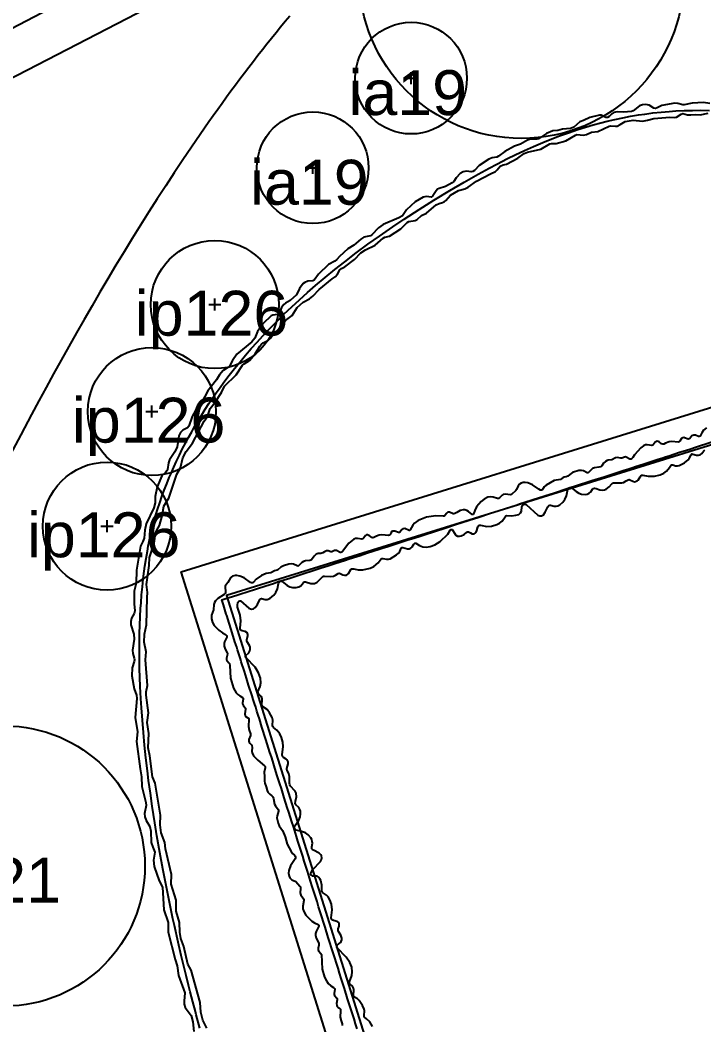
# Model space of a CAD drawing. Header units: millimetres. Extents: x 0 to 135, y -17 to 120.
# Drawn here: x 55.35 to 61.13, y 62.54 to 71.03 of the extents above; entities that cross this region are included whole.
import ezdxf

# ---------------------------------------------------------------- set-up
doc = ezdxf.new("R2010")
doc.units = ezdxf.units.MM
for name, color, linetype in [('Label', 7, 'Continuous'), ('Path', 7, 'Continuous'), ('Plan View', 7, 'Continuous'), ('Plant', 7, 'Continuous'), ('Pond', 7, 'Continuous'), ('Retaining Wall', 7, 'Continuous'), ('Sprinkler Line', 7, 'Continuous')]:
    doc.layers.add(name, color=color, linetype=linetype)
picture_1 = doc.add_image_def('image1.jpg', size_in_pixel=(8192, 8192))

# ---------------------------------------------------------------- blocks, each defined once
blk = doc.blocks.new('1')
at = {"flags": 1}
for tag in ['Export Name', 'Export Layer']:
    blk.add_attdef(tag, (0, 0), '', height=0.0254, dxfattribs=at)
at = {"layer": 'Plan View'}
image = blk.add_image(picture_1, insert=(0, 0), size_in_units=(120, 120), dxfattribs=dict(at, fade=50))
image.dxf.flags = 7
blk = doc.blocks.new('22')
at = {"layer": 'Retaining Wall'}
for points in [[(58.6922, 60.0678), (56.715, 66.3712), (62.0716, 68.0336), (64.0488, 61.7303)], [(58.8921, 60.449), (63.6664, 61.9308), (61.8717, 67.6524), (57.0973, 66.1707)]]:
    blk.add_lwpolyline(points, close=True, dxfattribs=at)
at = {"flags": 1}
for tag in ['Export Name', 'Export Layer']:
    blk.add_attdef(tag, (0, 0), '', height=0.0254, dxfattribs=at)
blk = doc.blocks.new('26')
at = {"layer": 'Path'}
blk.add_lwpolyline([(57.6336, 71.0682), (57.5948, 71.0215), (57.5561, 70.9745), (57.5174, 70.927), (57.4789, 70.8792), (57.4404, 70.831), (57.402, 70.7824), (57.3637, 70.7334), (57.3256, 70.6841), (57.2875, 70.6344), (57.2495, 70.5844), (57.2116, 70.534), (57.1738, 70.4833), (57.1362, 70.4323), (57.0986, 70.381), (57.0611, 70.3293), (57.0238, 70.2774), (56.9866, 70.2252), (56.9494, 70.1727), (56.8755, 70.0668), (56.8021, 69.96), (56.7291, 69.8521), (56.6566, 69.7434), (56.5847, 69.6338), (56.5132, 69.5234), (56.4423, 69.4122), (56.372, 69.3004), (56.3021, 69.188), (56.2329, 69.0751), (56.1642, 68.9617), (56.0962, 68.8479), (56.0287, 68.7337), (55.9619, 68.6192), (55.8956, 68.5045), (55.8301, 68.3896), (55.7651, 68.2747), (55.7009, 68.1596), (55.6373, 68.0446), (55.5744, 67.9297), (55.5123, 67.8149), (55.4508, 67.7004), (55.36, 67.5291), (55.2709, 67.3585)], dxfattribs=at)
at = {"flags": 1}
for tag in ['Export Name', 'Export Layer']:
    blk.add_attdef(tag, (0, 0), '', height=0.0254, dxfattribs=at)
blk = doc.blocks.new('29')
at = {"layer": 'Pond'}
for points in [[(61.1553, 67.5874), (61.1305, 67.5672), (61.1143, 67.5441), (61.1013, 67.5184), (61.0936, 67.5131), (61.0859, 67.5136), (61.0628, 67.5245), (61.0551, 67.5263), (61.0474, 67.5264), (61.0397, 67.524), (61.032, 67.5185), (61.0152, 67.4978), (61.0089, 67.4934), (61.0012, 67.4923), (60.9703, 67.5035), (60.9626, 67.5049), (60.9549, 67.5041), (60.9445, 67.4978), (60.9299, 67.4747), (60.9241, 67.4692), (60.9164, 67.4669), (60.8625, 67.4716), (60.8394, 67.4691), (60.8085, 67.457), (60.7931, 67.4492), (60.7854, 67.4481), (60.7759, 67.4516), (60.7546, 67.4679), (60.7469, 67.4718), (60.7392, 67.4737), (60.7315, 67.4728), (60.722, 67.467), (60.7045, 67.4439), (60.7007, 67.4406), (60.6929, 67.4379), (60.6544, 67.4436), (60.639, 67.4425), (60.6226, 67.4362), (60.6005, 67.4193), (60.5465, 67.358), (60.5311, 67.3355), (60.5234, 67.3273), (60.5157, 67.3234), (60.508, 67.3236), (60.4772, 67.3406), (60.4695, 67.3417), (60.4618, 67.3405), (60.4387, 67.3304), (60.431, 67.3301), (60.4001, 67.3377), (60.3847, 67.3352), (60.3539, 67.3179), (60.3231, 67.3146), (60.3154, 67.3125), (60.3, 67.3036), (60.2846, 67.2877), (60.2691, 67.2665), (60.259, 67.259), (60.246, 67.2554), (60.2075, 67.2507), (60.1907, 67.2435), (60.1734, 67.2281), (60.1607, 67.2127), (60.1536, 67.2077), (60.1459, 67.207), (60.115, 67.2236), (60.0996, 67.2278), (60.0765, 67.2265), (60.0226, 67.2099), (59.9995, 67.194), (59.984, 67.1795), (59.9686, 67.1727), (59.9532, 67.1702), (59.9441, 67.1665), (59.9203, 67.1511), (59.8685, 67.1417), (59.7991, 67.1029), (59.7837, 67.0877), (59.7681, 67.0663), (59.7606, 67.0613), (59.7529, 67.0609), (59.7375, 67.0684), (59.6835, 67.1064), (59.645, 67.1222), (59.6219, 67.1263), (59.6065, 67.1259), (59.5881, 67.1203), (59.5757, 67.1122), (59.5637, 67.0971), (59.5495, 67.0663), (59.5441, 67.0586), (59.5063, 67.0235), (59.4986, 67.021), (59.4524, 67.0266), (59.437, 67.0235), (59.4293, 67.0194), (59.4061, 66.995), (59.3984, 66.9899), (59.3893, 66.9893), (59.3522, 67.0028), (59.3281, 67.0047), (59.306, 67.0005), (59.2751, 66.9853), (59.2516, 66.9661), (59.2119, 66.9199), (59.1963, 66.8891), (59.1896, 66.866), (59.1827, 66.8544), (59.175, 66.8544), (59.1436, 66.8814), (59.1287, 66.8897), (59.1133, 66.8943), (59.0979, 66.8949), (59.0745, 66.8891), (59.044, 66.8723), (59.0286, 66.8621), (59.0209, 66.8601), (59.0132, 66.8609), (58.9823, 66.8752), (58.9746, 66.8754), (58.9669, 66.8725), (58.9592, 66.8658), (58.9438, 66.8464), (58.9361, 66.8422), (58.9284, 66.8409), (58.8668, 66.8425), (58.7897, 66.8312), (58.718, 66.8043), (58.6858, 66.7812), (58.6725, 66.7658), (58.651, 66.7252), (58.6433, 66.721), (58.6356, 66.7225), (58.6125, 66.7339), (58.6048, 66.7358), (58.5946, 66.735), (58.5894, 66.7331), (58.5815, 66.7273), (58.5662, 66.7079), (58.5585, 66.7024), (58.5508, 66.7017), (58.52, 66.7134), (58.5123, 66.7146), (58.5046, 66.7137), (58.4969, 66.7102), (58.4863, 66.6965), (58.4815, 66.6871), (58.4738, 66.679), (58.4661, 66.6767), (58.4121, 66.682), (58.389, 66.6794), (58.3659, 66.6711), (58.3428, 66.6598), (58.3351, 66.6586), (58.3274, 66.6607), (58.3043, 66.6777), (58.2966, 66.6816), (58.2889, 66.6833), (58.2811, 66.6824), (58.2734, 66.6778), (58.258, 66.6571), (58.2503, 66.6501), (58.2426, 66.6476), (58.2041, 66.653), (58.1887, 66.6519), (58.1733, 66.6464), (58.1326, 66.6117), (58.079, 66.5424), (58.0731, 66.5362), (58.0654, 66.5327), (58.0577, 66.533), (58.0269, 66.5504), (58.0192, 66.5516), (58.0106, 66.5501), (57.9883, 66.5402), (57.9806, 66.5403), (57.9575, 66.547), (57.9498, 66.5479), (57.9421, 66.5471), (57.9267, 66.54), (57.9113, 66.5302), (57.8959, 66.5262), (57.8728, 66.5248), (57.8573, 66.5186), (57.8404, 66.5038), (57.8162, 66.473), (57.8111, 66.4694), (57.8034, 66.4666), (57.7649, 66.4622), (57.7495, 66.4572), (57.7341, 66.4479), (57.7109, 66.4232), (57.7032, 66.4195), (57.6955, 66.4197), (57.6647, 66.4353), (57.6493, 66.4383), (57.6262, 66.4363), (57.58, 66.4223), (57.5568, 66.4089), (57.5329, 66.3882), (57.526, 66.3851), (57.5029, 66.3794), (57.4798, 66.365), (57.4721, 66.362), (57.4335, 66.3559), (57.395, 66.3391), (57.3488, 66.3084), (57.3257, 66.2832), (57.318, 66.2786), (57.3103, 66.2782), (57.3026, 66.281), (57.2475, 66.3189), (57.2101, 66.3349), (57.187, 66.3397), (57.1716, 66.3397), (57.1484, 66.3328), (57.1391, 66.3266), (57.1313, 66.3189), (57.1099, 66.2788), (57.0921, 66.2572), (57.0885, 66.2495), (57.0867, 66.2418), (57.0907, 66.2033), (57.0898, 66.1956), (57.0868, 66.1873), (57.0791, 66.1787), (57.0252, 66.1455), (57.0067, 66.1263), (56.9975, 66.1108), (56.9925, 66.0954), (56.9881, 66.0492), (56.9727, 66.003), (56.9716, 65.9722), (56.9806, 65.9413), (56.9943, 65.9181), (57.0329, 65.8778), (57.0637, 65.855), (57.0901, 65.8412), (57.0993, 65.8335), (57.1017, 65.8257), (57.1, 65.818), (57.0817, 65.7795), (57.0783, 65.7641), (57.0797, 65.741), (57.0875, 65.7179), (57.1035, 65.687), (57.1057, 65.6793), (57.1052, 65.6639), (57.099, 65.6408), (57.0984, 65.6331), (57.0995, 65.6254), (57.1029, 65.6177), (57.1178, 65.6023), (57.1232, 65.5946), (57.1273, 65.5792), (57.133, 65.4708), (57.1584, 65.3865), (57.181, 65.348), (57.1954, 65.3326), (57.2101, 65.3221), (57.2332, 65.3084), (57.2382, 65.3018), (57.2397, 65.2941), (57.2345, 65.2633), (57.2345, 65.2555), (57.2361, 65.2478), (57.2409, 65.2382), (57.2578, 65.217), (57.2599, 65.2093), (57.2544, 65.1708), (57.2567, 65.1554), (57.264, 65.1454), (57.2794, 65.1363), (57.2839, 65.1323), (57.2873, 65.1245), (57.2851, 65.0629), (57.2913, 65.0321), (57.3019, 65.0013), (57.3025, 64.9936), (57.3014, 64.9859), (57.2871, 64.9534), (57.2862, 64.9396), (57.2886, 64.9319), (57.2948, 64.9235), (57.3103, 64.9085), (57.3135, 64.9011), (57.3148, 64.8857), (57.3133, 64.8549), (57.3158, 64.8394), (57.3269, 64.8163), (57.3642, 64.7774), (57.4207, 64.7316), (57.4249, 64.7239), (57.4258, 64.7139), (57.4157, 64.6776), (57.4205, 64.6391), (57.4186, 64.6006), (57.4224, 64.5852), (57.4345, 64.5544), (57.4413, 64.5228), (57.449, 64.5067), (57.4644, 64.4903), (57.4823, 64.4773), (57.4892, 64.4696), (57.4956, 64.4542), (57.5043, 64.4079), (57.5114, 64.3925), (57.5361, 64.3617), (57.5383, 64.354), (57.538, 64.3463), (57.5258, 64.3078), (57.5246, 64.2924), (57.5343, 64.2461), (57.5437, 64.223), (57.5722, 64.1838), (57.5877, 64.1446), (57.5955, 64.1305), (57.6108, 64.0682), (57.6438, 64.0073), (57.657, 63.9906), (57.6726, 63.9764), (57.6801, 63.9668), (57.6821, 63.961), (57.6819, 63.9533), (57.6798, 63.9456), (57.6401, 63.884), (57.6258, 63.8454), (57.6234, 63.8223), (57.6268, 63.7992), (57.6339, 63.7836), (57.6416, 63.7743), (57.6493, 63.768), (57.6834, 63.753), (57.7188, 63.7145), (57.7225, 63.7067), (57.7242, 63.6913), (57.722, 63.6605), (57.7239, 63.6451), (57.7265, 63.6374), (57.7367, 63.622), (57.7495, 63.605), (57.7516, 63.5989), (57.7521, 63.5912), (57.7428, 63.5449), (57.744, 63.5218), (57.7507, 63.4987), (57.7687, 63.4679), (57.8188, 63.4188), (57.8419, 63.404), (57.8728, 63.3887), (57.878, 63.3831), (57.8788, 63.3754), (57.8553, 63.3292), (57.8519, 63.3138), (57.8519, 63.2984), (57.8574, 63.2752), (57.8766, 63.2367), (57.8789, 63.229), (57.8787, 63.2136), (57.8725, 63.1905), (57.8717, 63.1828), (57.8728, 63.1748), (57.8758, 63.1674), (57.897, 63.1443), (57.9, 63.1365), (57.9076, 63.0133), (57.9279, 62.9439), (57.9424, 62.9131), (57.9589, 62.89), (57.9806, 62.8706), (58.0037, 62.8576), (58.0115, 62.849), (58.0135, 62.8437), (58.0082, 62.8052), (58.009, 62.7975), (58.0116, 62.7898), (58.0296, 62.7667), (58.0332, 62.759), (58.0342, 62.7513), (58.0292, 62.7205), (58.0302, 62.705), (58.0346, 62.6954), (58.0423, 62.6883), (58.0541, 62.6819), (58.0605, 62.6742), (58.0627, 62.6588), (58.0602, 62.6049), (58.0671, 62.5741), (58.0753, 62.5509), (58.0764, 62.5355)], [(58.2024, 62.508), (58.1892, 62.5501), (58.1759, 62.5923), (58.1625, 62.6346), (58.1491, 62.6771), (58.1357, 62.7197), (58.1222, 62.7624), (58.0952, 62.8481), (58.0816, 62.891), (58.068, 62.9341), (58.0544, 62.9772), (58.0408, 63.0204), (58.0272, 63.0636), (58.0135, 63.1068), (57.9999, 63.1501), (57.9862, 63.1934), (57.9725, 63.2368), (57.9589, 63.2801), (57.9315, 63.3667), (57.9179, 63.41), (57.9042, 63.4533), (57.8906, 63.4965), (57.877, 63.5397), (57.8634, 63.5828), (57.8498, 63.6258), (57.8362, 63.6688), (57.8227, 63.7117), (57.8092, 63.7545), (57.7823, 63.8398), (57.7689, 63.8822), (57.7556, 63.9246), (57.7422, 63.9668), (57.729, 64.0089), (57.7157, 64.0508), (57.7026, 64.0925), (57.6895, 64.1341), (57.6634, 64.2167), (57.6505, 64.2577), (57.6248, 64.3391), (57.612, 64.3795), (57.5868, 64.4595), (57.5743, 64.4992), (57.5619, 64.5385), (57.5495, 64.5777), (57.5251, 64.6551), (57.501, 64.7313), (57.4892, 64.769), (57.4774, 64.8063), (57.4657, 64.8433), (57.4427, 64.9163), (57.4313, 64.9523), (57.4201, 64.9879), (57.409, 65.0231), (57.398, 65.058), (57.3764, 65.1265), (57.3657, 65.1602), (57.3553, 65.1934), (57.3449, 65.2262), (57.3347, 65.2586), (57.3246, 65.2906), (57.3147, 65.3221), (57.2857, 65.4137), (57.2672, 65.4725), (57.2493, 65.5292), (57.2237, 65.6103), (57.2155, 65.6362), (57.2075, 65.6616), (57.192, 65.7107), (57.1846, 65.7344), (57.1702, 65.78), (57.1376, 65.8831), (57.1206, 65.9373), (57.1008, 65.9999), (57.0964, 66.0138), (57.0723, 66.0904), (57.0611, 66.1256), (57.059, 66.1325), (57.0763, 66.1381), (57.1945, 66.1762), (57.2998, 66.2102), (57.317, 66.2157), (57.3347, 66.2215), (57.353, 66.2274), (57.431, 66.2525), (57.4945, 66.273), (57.5166, 66.2802), (57.5392, 66.2874), (57.6337, 66.3179), (57.6584, 66.3259), (57.7612, 66.359), (57.8148, 66.3763), (57.898, 66.4032), (57.9264, 66.4123), (57.9551, 66.4216), (58.0136, 66.4405), (58.1036, 66.4695), (58.1342, 66.4794), (58.2276, 66.5095), (58.2592, 66.5197), (58.2911, 66.53), (58.3883, 66.5613), (58.4212, 66.5719), (58.4542, 66.5826), (58.5885, 66.6259), (58.6225, 66.6369), (58.6911, 66.659), (58.7256, 66.6702), (58.7603, 66.6813), (58.8652, 66.7152), (58.9357, 66.7379), (59.0422, 66.7723), (59.0779, 66.7838), (59.1495, 66.8069), (59.2214, 66.8301), (59.3295, 66.865), (59.3656, 66.8766), (59.4018, 66.8883), (59.5102, 66.9232), (59.5463, 66.9349), (59.5824, 66.9465), (59.6185, 66.9582), (59.6905, 66.9814), (59.834, 67.0277), (59.8697, 67.0392), (59.9762, 67.0736), (60.0116, 67.085), (60.0468, 67.0963), (60.0818, 67.1076), (60.1516, 67.1301), (60.1863, 67.1413), (60.2894, 67.1746), (60.3234, 67.1856), (60.3573, 67.1965), (60.4577, 67.2289), (60.4907, 67.2395), (60.5236, 67.2501), (60.5562, 67.2607), (60.6208, 67.2815), (60.6527, 67.2918), (60.7469, 67.3222), (60.7778, 67.3321), (60.8083, 67.342), (60.8386, 67.3518), (60.9277, 67.3805), (60.9568, 67.3899), (60.9855, 67.3992), (61.014, 67.4083), (61.0698, 67.4263), (61.0971, 67.4351), (61.2284, 67.4775)], [(58.3328, 62.5278), (58.3088, 62.5663), (58.2811, 62.5929), (58.2657, 62.6065), (58.2624, 62.6126), (58.2609, 62.6203), (58.264, 62.6588), (58.2617, 62.6742), (58.2486, 62.705), (58.2195, 62.7476), (58.2041, 62.7608), (58.1808, 62.7744), (58.1731, 62.7821), (58.1703, 62.7898), (58.1745, 62.836), (58.1721, 62.8514), (58.1638, 62.8669), (58.1424, 62.8855), (58.1391, 62.89), (58.1372, 62.8977), (58.1383, 62.9054), (58.1589, 62.9593), (58.1616, 62.9901), (58.1564, 63.0287), (58.142, 63.0672), (58.1108, 63.1134), (58.0346, 63.1914), (58.0301, 63.1982), (58.0298, 63.2059), (58.0346, 63.2142), (58.061, 63.2367), (58.0667, 63.2444), (58.0718, 63.2598), (58.0717, 63.2752), (58.0647, 63.2984), (58.046, 63.3292), (58.0428, 63.3369), (58.0426, 63.3523), (58.0503, 63.3754), (58.0513, 63.3908), (58.0492, 63.3985), (58.0423, 63.4084), (58.0337, 63.4139), (58.0037, 63.422), (57.996, 63.4254), (57.9883, 63.4321), (57.9857, 63.4371), (57.9839, 63.4448), (57.9917, 63.5141), (57.9854, 63.5603), (57.9713, 63.5989), (57.9574, 63.622), (57.9421, 63.6383), (57.9097, 63.6605), (57.9051, 63.6682), (57.9029, 63.6836), (57.903, 63.7222), (57.8951, 63.7607), (57.8881, 63.7761), (57.8805, 63.7864), (57.8728, 63.7929), (57.8651, 63.7968), (57.8496, 63.7989), (57.8342, 63.7979), (57.8249, 63.7992), (57.8188, 63.8025), (57.8151, 63.8069), (57.812, 63.8146), (57.8117, 63.8223), (57.8136, 63.83), (57.8287, 63.8532), (57.8925, 63.9225), (57.901, 63.9379), (57.904, 63.9533), (57.901, 63.9687), (57.8959, 63.9781), (57.8805, 63.9927), (57.8342, 64.017), (57.826, 64.0227), (57.8204, 64.0304), (57.8189, 64.0458), (57.8241, 64.0766), (57.8234, 64.092), (57.8188, 64.1076), (57.8103, 64.1228), (57.788, 64.1474), (57.7649, 64.1636), (57.7336, 64.1768), (57.6878, 64.1865), (57.6779, 64.1922), (57.6731, 64.1999), (57.6724, 64.2108), (57.6766, 64.223), (57.7109, 64.2716), (57.7216, 64.3001), (57.7248, 64.3232), (57.7232, 64.3463), (57.7186, 64.3617), (57.7092, 64.3771), (57.6844, 64.4002), (57.6801, 64.4099), (57.6809, 64.4311), (57.6892, 64.4696), (57.687, 64.5004), (57.6801, 64.5167), (57.6374, 64.5621), (57.6334, 64.5698), (57.6307, 64.5852), (57.6304, 64.6391), (57.6255, 64.6622), (57.6108, 64.6942), (57.609, 64.7008), (57.6086, 64.7085), (57.6191, 64.747), (57.6185, 64.7634), (57.6108, 64.7799), (57.6031, 64.7874), (57.5787, 64.8009), (57.5722, 64.8097), (57.5698, 64.824), (57.5774, 64.8934), (57.5743, 64.9319), (57.5636, 64.9704), (57.5484, 65.0013), (57.5245, 65.0321), (57.4952, 65.0557), (57.4896, 65.0629), (57.4869, 65.0706), (57.4887, 65.1168), (57.4833, 65.14), (57.463, 65.1785), (57.4413, 65.206), (57.4022, 65.2324), (57.3972, 65.2401), (57.3958, 65.2478), (57.4001, 65.2864), (57.3987, 65.3018), (57.3921, 65.3172), (57.3684, 65.3403), (57.3646, 65.348), (57.3643, 65.3557), (57.3827, 65.4019), (57.3882, 65.4328), (57.3852, 65.4713), (57.3694, 65.5175), (57.3393, 65.5638), (57.264, 65.6431), (57.2603, 65.6485), (57.2589, 65.6562), (57.2616, 65.6639), (57.2873, 65.687), (57.2966, 65.7025), (57.2991, 65.7179), (57.2973, 65.7333), (57.2919, 65.7487), (57.2738, 65.7795), (57.271, 65.7872), (57.2699, 65.7949), (57.2782, 65.8335), (57.2777, 65.8412), (57.2754, 65.8489), (57.2703, 65.8566), (57.2563, 65.8656), (57.2316, 65.872), (57.2255, 65.8746), (57.2178, 65.8812), (57.2144, 65.8874), (57.2126, 65.8951), (57.2199, 65.9567), (57.2143, 66.003), (57.1917, 66.0723), (57.1906, 66.0877), (57.1953, 66.1108), (57.2024, 66.1217), (57.2101, 66.1255), (57.2178, 66.1243), (57.2871, 66.0645), (57.3026, 66.0568), (57.3103, 66.0553), (57.3257, 66.0577), (57.3411, 66.0689), (57.3596, 66.0954), (57.3796, 66.1361), (57.3873, 66.1426), (57.395, 66.1439), (57.4258, 66.1359), (57.4413, 66.1359), (57.4644, 66.1442), (57.4981, 66.1725), (57.5148, 66.1956), (57.528, 66.2264), (57.5384, 66.2727), (57.5414, 66.281), (57.5491, 66.2906), (57.5568, 66.2928), (57.5645, 66.2912), (57.5801, 66.2804), (57.6108, 66.2557), (57.6339, 66.2438), (57.657, 66.2378), (57.6878, 66.2369), (57.7109, 66.2429), (57.7264, 66.2533), (57.7495, 66.2814), (57.7572, 66.2854), (57.7649, 66.2858), (57.8111, 66.2726), (57.8265, 66.2708), (57.8431, 66.2727), (57.8651, 66.2832), (57.8882, 66.3048), (57.9074, 66.3266), (57.9113, 66.3296), (57.919, 66.3327), (57.9267, 66.3337), (57.9806, 66.3312), (58.0037, 66.3349), (58.0194, 66.342), (58.0423, 66.3576), (58.05, 66.3593), (58.059, 66.3574), (58.0808, 66.3459), (58.0962, 66.3417), (58.1116, 66.3435), (58.1224, 66.3497), (58.13, 66.3574), (58.1502, 66.3912), (58.1579, 66.3956), (58.1733, 66.3956), (58.2118, 66.387), (58.2503, 66.3864), (58.312, 66.4001), (58.3428, 66.4147), (58.3813, 66.4457), (58.4044, 66.4795), (58.4121, 66.484), (58.4198, 66.4843), (58.4507, 66.476), (58.4661, 66.4764), (58.4815, 66.4808), (58.5354, 66.5127), (58.5512, 66.5269), (58.5619, 66.5424), (58.574, 66.569), (58.5817, 66.5763), (58.5894, 66.5763), (58.6279, 66.5658), (58.6433, 66.566), (58.651, 66.5679), (58.6602, 66.5732), (58.6679, 66.5809), (58.6818, 66.6054), (58.6895, 66.6119), (58.6975, 66.6117), (58.7281, 66.5927), (58.7589, 66.5821), (58.7897, 66.5792), (58.8205, 66.5841), (58.8591, 66.5978), (58.9053, 66.6278), (58.9687, 66.6888), (58.99, 66.7211), (58.9978, 66.7289), (59.006, 66.7273), (59.0297, 66.6888), (59.0363, 66.6809), (59.0517, 66.6716), (59.0671, 66.6704), (59.0828, 66.6733), (59.1056, 66.6848), (59.1304, 66.7042), (59.1365, 66.7074), (59.1442, 66.7084), (59.1596, 66.7011), (59.175, 66.6921), (59.1827, 66.6907), (59.1904, 66.6912), (59.2007, 66.6965), (59.2074, 66.7042), (59.2141, 66.7196), (59.2225, 66.7504), (59.2289, 66.7601), (59.2366, 66.7641), (59.2443, 66.7645), (59.2983, 66.7538), (59.3368, 66.7558), (59.383, 66.7691), (59.4067, 66.7812), (59.4293, 66.7998), (59.4524, 66.8361), (59.4601, 66.8439), (59.4678, 66.8465), (59.5063, 66.843), (59.5448, 66.848), (59.568, 66.8561), (59.5834, 66.8687), (59.5911, 66.8838), (59.5952, 66.9199), (59.5988, 66.9304), (59.6065, 66.9396), (59.6142, 66.9429), (59.6219, 66.9427), (59.6296, 66.9396), (59.7298, 66.8483), (59.7452, 66.8425), (59.7606, 66.8434), (59.776, 66.8528), (59.7927, 66.8737), (59.8145, 66.9201), (59.8222, 66.9311), (59.8299, 66.9349), (59.8376, 66.9344), (59.8685, 66.9244), (59.8839, 66.9242), (59.8993, 66.9284), (59.9147, 66.9369), (59.9395, 66.9584), (59.957, 66.9816), (59.9707, 67.0124), (59.984, 67.0697), (59.9918, 67.0807), (59.9995, 67.0841), (60.0072, 67.0834), (60.0149, 67.0798), (60.0534, 67.048), (60.0765, 67.0349), (60.0996, 67.0275), (60.1305, 67.0253), (60.1459, 67.0279), (60.164, 67.0355), (60.1767, 67.0463), (60.1921, 67.0678), (60.1998, 67.0744), (60.2075, 67.0766), (60.2229, 67.0734), (60.2537, 67.064), (60.2769, 67.0617), (60.2923, 67.0631), (60.3077, 67.0688), (60.3329, 67.0894), (60.3539, 67.1146), (60.3616, 67.1204), (60.3693, 67.1232), (60.4387, 67.1224), (60.4541, 67.1254), (60.4772, 67.1384), (60.4926, 67.1484), (60.5003, 67.1499), (60.508, 67.1482), (60.5322, 67.1357), (60.5465, 67.1324), (60.5543, 67.1327), (60.5697, 67.1385), (60.5774, 67.145), (60.5866, 67.1588), (60.5944, 67.1742), (60.6005, 67.1821), (60.6082, 67.1861), (60.6159, 67.1869), (60.6621, 67.1784), (60.7161, 67.1788), (60.7623, 67.1904), (60.7931, 67.2056), (60.8162, 67.2221), (60.8419, 67.2513), (60.8548, 67.2697), (60.8625, 67.2737), (60.8702, 67.2737), (60.8941, 67.2667), (60.9087, 67.2657), (60.9241, 67.2686), (60.9703, 67.2925), (61.0012, 67.317), (61.0096, 67.3283), (61.0243, 67.3594), (61.032, 67.3663), (61.0397, 67.3661), (61.0705, 67.3573), (61.0859, 67.3562), (61.1021, 67.3591), (61.1167, 67.3698), (61.1322, 67.3944), (61.1399, 67.4006)]]:
    blk.add_lwpolyline(points, dxfattribs=at)
at = {"flags": 1}
for tag in ['Export Name', 'Export Layer']:
    blk.add_attdef(tag, (0, 0), '', height=0.0254, dxfattribs=at)
blk = doc.blocks.new('30')
at = {"layer": 'Pond'}
for points in [[(61.1838, 70.3288), (61.1296, 70.3366), (61.0349, 70.3324), (60.9672, 70.3175), (60.9537, 70.317), (60.9131, 70.3294), (60.886, 70.3314), (60.7777, 70.3128), (60.7371, 70.2925), (60.7236, 70.2878), (60.7101, 70.2892), (60.6694, 70.3138), (60.6424, 70.3207), (60.6153, 70.3183), (60.5882, 70.3087), (60.5341, 70.268), (60.5206, 70.2625), (60.4529, 70.2554), (60.3987, 70.2594), (60.3717, 70.2524), (60.3539, 70.2412), (60.3311, 70.2194), (60.3175, 70.2106), (60.304, 70.2103), (60.2634, 70.2292), (60.2499, 70.2305), (60.1686, 70.2118), (60.1145, 70.1856), (60.0849, 70.1736), (60.0333, 70.1285), (60.0062, 70.1187), (59.9386, 70.1111), (59.8979, 70.1014), (59.8573, 70.0979), (59.8032, 70.0758), (59.7355, 70.0314), (59.722, 70.0276), (59.6679, 70.0277), (59.6408, 70.0195), (59.5838, 69.9841), (59.5325, 69.9672), (59.4513, 69.9238), (59.3972, 69.8828), (59.3826, 69.8758), (59.343, 69.869), (59.3159, 69.8578), (59.2347, 69.805), (59.1941, 69.7617), (59.1806, 69.7531), (59.1671, 69.7513), (59.1264, 69.7573), (59.0994, 69.7518), (59.0723, 69.7366), (59.0399, 69.6998), (59.0182, 69.6697), (59.0046, 69.6579), (58.9505, 69.6287), (58.8964, 69.6115), (58.8828, 69.6034), (58.8693, 69.5907), (58.8422, 69.5482), (58.8287, 69.5371), (58.7881, 69.5414), (58.7745, 69.541), (58.761, 69.5367), (58.6933, 69.4965), (58.6198, 69.4291), (58.585, 69.3806), (58.5554, 69.3615), (58.4226, 69.3071), (58.382, 69.2775), (58.3279, 69.2196), (58.3143, 69.2104), (58.2602, 69.198), (58.2331, 69.1834), (58.1752, 69.1314), (58.1249, 69.1007), (58.0538, 69.0366), (58.0301, 69.0093), (58.0153, 68.996), (57.959, 68.9689), (57.8753, 68.8877), (57.8406, 68.8364), (57.8271, 68.8293), (57.7865, 68.8262), (57.7594, 68.816), (57.7456, 68.8065), (57.7155, 68.7659), (57.6892, 68.7118), (57.6376, 68.6649), (57.597, 68.6413), (57.5832, 68.6306), (57.5639, 68.6035), (57.5428, 68.5557), (57.5293, 68.5457), (57.4887, 68.54), (57.4752, 68.5332), (57.4073, 68.4681), (57.3605, 68.4005), (57.3372, 68.3463), (57.3128, 68.3138), (57.186, 68.211), (57.1501, 68.1568), (57.1233, 68.1083), (57.1097, 68.0967), (57.0691, 68.0712), (57.0392, 68.035), (57.0143, 67.9944), (56.9415, 67.8997), (56.8906, 67.8049), (56.8519, 67.7643), (56.8072, 67.6831), (56.7803, 67.6019), (56.7694, 67.5884), (56.7307, 67.5674), (56.7102, 67.5478), (56.6958, 67.5207), (56.6802, 67.4259), (56.6625, 67.3853), (56.6173, 67.3177), (56.6075, 67.2906), (56.6, 67.2365), (56.5945, 67.2229), (56.5815, 67.2094), (56.5517, 67.1823), (56.5117, 67.0876), (56.4964, 67.0064), (56.4955, 66.9522), (56.4847, 66.9116), (56.4183, 66.7763), (56.4073, 66.7221), (56.402, 66.6544), (56.3918, 66.6274), (56.3707, 66.5868), (56.3378, 66.3837), (56.3343, 66.2755), (56.3192, 66.2078), (56.3191, 66.0995), (56.3247, 66.0413), (56.3186, 66.0183), (56.2968, 65.9777), (56.2903, 65.9506), (56.2906, 65.9236), (56.3159, 65.8423), (56.3186, 65.8017), (56.3053, 65.707), (56.3079, 65.6799), (56.3191, 65.6393), (56.3207, 65.6258), (56.3192, 65.6122), (56.302, 65.5581), (56.2989, 65.4904), (56.3186, 65.3821), (56.3382, 65.3272), (56.3417, 65.3009), (56.3266, 65.1385), (56.347, 65.0167), (56.3375, 64.9355), (56.3676, 64.7054), (56.3809, 64.6377), (56.3831, 64.5565), (56.4178, 64.4212), (56.4189, 64.3941), (56.4055, 64.3264), (56.4079, 64.2993), (56.4194, 64.2686), (56.4493, 64.2181), (56.4593, 64.1775), (56.4617, 64.0828), (56.475, 64.0422), (56.4878, 64.0151), (56.4914, 64.0016), (56.4828, 63.9339), (56.4873, 63.8798), (56.5294, 63.7579), (56.5575, 63.7038), (56.5691, 63.5143), (56.6044, 63.406), (56.6045, 63.3248), (56.6639, 63.0947), (56.6809, 63.0406), (56.6925, 62.9594), (56.746, 62.8105), (56.7393, 62.7428), (56.7414, 62.7157), (56.7504, 62.6887), (56.7984, 62.619), (56.8128, 62.5669), (56.8225, 62.4856)], [(56.873, 62.5143), (56.8431, 62.625), (56.8357, 62.6528), (56.8138, 62.7362), (56.7922, 62.8199), (56.778, 62.8757), (56.757, 62.9597), (56.7162, 63.1281), (56.69, 63.2406), (56.6582, 63.3813), (56.6459, 63.4376), (56.6277, 63.5221), (56.6101, 63.6066), (56.6043, 63.6347), (56.5817, 63.7472), (56.5601, 63.8594), (56.5344, 63.9994), (56.5102, 64.1389), (56.492, 64.2501), (56.4707, 64.3883), (56.455, 64.4983), (56.4403, 64.6077), (56.4301, 64.6893), (56.4175, 64.7974), (56.4061, 64.9047), (56.396, 65.0112), (56.3871, 65.1168), (56.3796, 65.2214), (56.3748, 65.2991), (56.3697, 65.4018), (56.3667, 65.478), (56.3645, 65.5536), (56.3632, 65.6285), (56.3627, 65.7026), (56.363, 65.776), (56.3642, 65.8485), (56.3662, 65.9203), (56.3691, 65.9912), (56.373, 66.0612), (56.376, 66.1074), (56.3814, 66.1759), (56.3876, 66.2434), (56.3949, 66.31), (56.403, 66.3756), (56.409, 66.4188), (56.4188, 66.4826), (56.4296, 66.5454), (56.4374, 66.5866), (56.4456, 66.6274), (56.4543, 66.6676), (56.4634, 66.7073), (56.473, 66.7465), (56.4831, 66.7852), (56.4936, 66.8234), (56.5046, 66.8609), (56.5161, 66.898), (56.5341, 66.9529), (56.553, 67.0072), (56.5728, 67.061), (56.5933, 67.1143), (56.6147, 67.1671), (56.6294, 67.202), (56.6521, 67.2539), (56.6756, 67.3054), (56.6999, 67.3563), (56.7249, 67.4067), (56.7506, 67.4566), (56.7771, 67.506), (56.8042, 67.5548), (56.832, 67.6032), (56.8605, 67.6511), (56.8896, 67.6985), (56.9194, 67.7455), (56.9498, 67.7919), (56.9808, 67.8378), (57.0124, 67.8833), (57.0445, 67.9283), (57.0772, 67.9728), (57.1216, 68.0314), (57.167, 68.0891), (57.2132, 68.146), (57.2603, 68.2021), (57.3081, 68.2574), (57.3568, 68.3119), (57.4061, 68.3655), (57.4562, 68.4184), (57.5197, 68.4833), (57.5841, 68.547), (57.6494, 68.6094), (57.7156, 68.6707), (57.7824, 68.7307), (57.8499, 68.7896), (57.9317, 68.8586), (58.0142, 68.926), (58.0972, 68.9917), (58.1947, 69.0663), (58.2926, 69.1386), (58.3907, 69.2088), (58.5028, 69.2865), (58.6007, 69.3521), (58.7259, 69.4334), (58.8501, 69.5114), (58.9861, 69.5941), (59.1068, 69.665), (59.226, 69.7323), (59.318, 69.7823), (59.3833, 69.8166), (59.4743, 69.8628), (59.539, 69.8944), (59.6165, 69.9308), (59.6938, 69.9655), (59.771, 69.9984), (59.8482, 70.0296), (59.9126, 70.0543), (59.9899, 70.0822), (60.0674, 70.1083), (60.1322, 70.1287), (60.1971, 70.1477), (60.2623, 70.1655), (60.3147, 70.1787), (60.3805, 70.1941), (60.4466, 70.2081), (60.5132, 70.2207), (60.5801, 70.232), (60.6341, 70.24), (60.702, 70.2487), (60.7704, 70.2561), (60.8394, 70.262), (60.8951, 70.2657), (60.9654, 70.269), (61.0363, 70.2708), (61.108, 70.2712), (61.1804, 70.2701)], [(56.9332, 62.5127), (56.8981, 62.5804), (56.8813, 62.6481), (56.8748, 62.7293), (56.7984, 63.0039), (56.7704, 63.0541), (56.7375, 63.203), (56.7113, 63.2707), (56.7044, 63.3248), (56.7003, 63.406), (56.6743, 63.5008), (56.6719, 63.5955), (56.6313, 63.7309), (56.6327, 63.8121), (56.5819, 64.0303), (56.5776, 64.0828), (56.5474, 64.164), (56.5381, 64.2317), (56.5394, 64.3129), (56.495, 64.5836), (56.473, 64.6377), (56.4513, 64.8137), (56.4356, 64.8814), (56.442, 65.0032), (56.4288, 65.0979), (56.4393, 65.1791), (56.4182, 65.328), (56.4196, 65.3551), (56.43, 65.4092), (56.4139, 65.6258), (56.419, 65.6935), (56.4038, 65.7747), (56.4064, 65.8423), (56.4213, 65.9236), (56.4283, 66.1536), (56.4315, 66.1943), (56.4233, 66.2619), (56.4443, 66.4243), (56.4473, 66.492), (56.4879, 66.6138), (56.4978, 66.6951), (56.5086, 66.7221), (56.5325, 66.7627), (56.5552, 66.8439), (56.5696, 66.9251), (56.5851, 66.9522), (56.6122, 66.9928), (56.68, 67.1958), (56.7103, 67.25), (56.7307, 67.3325), (56.7578, 67.3863), (56.812, 67.4567), (56.9104, 67.6425), (56.9377, 67.6831), (56.9608, 67.7511), (57.0014, 67.8053), (57.0556, 67.8865), (57.0827, 67.9406), (57.1791, 68.035), (57.2329, 68.1162), (57.2487, 68.1298), (57.2914, 68.1568), (57.3398, 68.2125), (57.3804, 68.279), (57.394, 68.2957), (57.408, 68.3057), (57.4481, 68.3244), (57.4697, 68.3463), (57.4887, 68.3737), (57.5354, 68.414), (57.5848, 68.4817), (57.597, 68.4955), (57.6532, 68.5358), (57.697, 68.6035), (57.7459, 68.6485), (57.8, 68.6775), (57.8271, 68.6999), (57.8812, 68.7559), (57.9919, 68.8471), (58.0166, 68.8639), (58.0355, 68.8877), (58.0572, 68.9231), (58.0707, 68.9336), (58.0978, 68.9471), (58.179, 69.0098), (58.2331, 69.0671), (58.2737, 69.0918), (58.356, 69.1314), (58.4226, 69.191), (58.4362, 69.1998), (58.4768, 69.2081), (58.5715, 69.2706), (58.6257, 69.3238), (58.6392, 69.3304), (58.6933, 69.3399), (58.7084, 69.3479), (58.7475, 69.3823), (58.7891, 69.4021), (58.8693, 69.472), (58.8964, 69.4844), (58.9234, 69.4911), (58.937, 69.4975), (58.9521, 69.5103), (58.9911, 69.5549), (59.0588, 69.5945), (59.1129, 69.6085), (59.14, 69.6214), (59.211, 69.6728), (59.3295, 69.7356), (59.3716, 69.754), (59.3862, 69.7675), (59.4107, 69.7978), (59.4378, 69.8101), (59.4648, 69.8172), (59.5596, 69.8661), (59.6137, 69.9061), (59.6408, 69.9175), (59.7541, 69.9435), (59.8303, 69.9872), (59.8438, 69.9915), (59.8844, 69.9894), (59.9656, 70.0146), (60.0468, 70.0619), (60.0604, 70.0671), (60.1145, 70.0615), (60.1416, 70.0659), (60.1822, 70.0868), (60.2363, 70.0934), (60.3311, 70.1374), (60.3446, 70.1402), (60.3852, 70.1369), (60.3987, 70.1381), (60.4258, 70.1508), (60.4664, 70.1758), (60.5341, 70.1889), (60.6153, 70.1807), (60.6559, 70.1881), (60.7101, 70.2025), (60.8454, 70.214), (60.886, 70.2112), (60.9, 70.2142), (60.9401, 70.2385), (60.9537, 70.2432), (60.9943, 70.2338), (61.0214, 70.2334), (61.062, 70.2365), (61.1026, 70.233), (61.1702, 70.2473)]]:
    blk.add_lwpolyline(points, dxfattribs=at)
at = {"flags": 1}
for tag in ['Export Name', 'Export Layer']:
    blk.add_attdef(tag, (0, 0), '', height=0.0254, dxfattribs=at)
blk = doc.blocks.new('101')
at = {"layer": 'Plant'}
for points in [[(56.0377, 66.7564), (56.1393, 66.7564)], [(56.0885, 66.7056), (56.0885, 66.8072)]]:
    blk.add_lwpolyline(points, dxfattribs=at)
blk.add_circle((56.0885, 66.7564), 0.5413, dxfattribs=at)
at = {"flags": 1}
for tag in ['Export Name', 'Export Layer']:
    blk.add_attdef(tag, (0, 0), '', height=0.0254, dxfattribs=at)
blk = doc.blocks.new('102')
at = {"layer": 'Plant'}
for points in [[(56.9488, 68.6291), (57.0504, 68.6291)], [(56.9996, 68.5783), (56.9996, 68.6799)]]:
    blk.add_lwpolyline(points, dxfattribs=at)
blk.add_circle((56.9996, 68.6291), 0.5413, dxfattribs=at)
at = {"flags": 1}
for tag in ['Export Name', 'Export Layer']:
    blk.add_attdef(tag, (0, 0), '', height=0.0254, dxfattribs=at)
blk = doc.blocks.new('193')
at = {"layer": 'Plant'}
for points in [[(55.1741, 63.8837), (55.2757, 63.8837)], [(55.2249, 63.8329), (55.2249, 63.9345)]]:
    blk.add_lwpolyline(points, dxfattribs=at)
blk.add_circle((55.2249, 63.8837), 1.1841, dxfattribs=at)
at = {"flags": 1}
for tag in ['Export Name', 'Export Layer']:
    blk.add_attdef(tag, (0, 0), '', height=0.0254, dxfattribs=at)
blk = doc.blocks.new('274')
at = {"layer": 'Plant'}
for points in [[(56.4683, 67.6745), (56.4683, 67.7761)], [(56.4175, 67.7253), (56.5191, 67.7253)]]:
    blk.add_lwpolyline(points, dxfattribs=at)
blk.add_circle((56.4683, 67.7253), 0.5413, dxfattribs=at)
at = {"flags": 1}
for tag in ['Export Name', 'Export Layer']:
    blk.add_attdef(tag, (0, 0), '', height=0.0254, dxfattribs=at)
blk = doc.blocks.new('275')
at = {"layer": 'Plant'}
for points in [[(59.5913, 71.355), (59.5913, 71.4566)], [(59.5405, 71.4058), (59.6421, 71.4058)]]:
    blk.add_lwpolyline(points, dxfattribs=at)
blk.add_circle((59.5913, 71.4058), 1.3727, dxfattribs=at)
at = {"flags": 1}
for tag in ['Export Name', 'Export Layer']:
    blk.add_attdef(tag, (0, 0), '', height=0.0254, dxfattribs=at)
blk = doc.blocks.new('281')
at = {"layer": 'Plant'}
for points in [[(57.8273, 69.7349), (57.8273, 69.8365)], [(57.7765, 69.7857), (57.8781, 69.7857)]]:
    blk.add_lwpolyline(points, dxfattribs=at)
blk.add_circle((57.8273, 69.7857), 0.4719, dxfattribs=at)
at = {"flags": 1}
for tag in ['Export Name', 'Export Layer']:
    blk.add_attdef(tag, (0, 0), '', height=0.0254, dxfattribs=at)
blk = doc.blocks.new('282')
at = {"layer": 'Plant'}
for points in [[(58.6585, 70.4924), (58.6585, 70.594)], [(58.6077, 70.5432), (58.7093, 70.5432)]]:
    blk.add_lwpolyline(points, dxfattribs=at)
blk.add_circle((58.6585, 70.5432), 0.4719, dxfattribs=at)
at = {"flags": 1}
for tag in ['Export Name', 'Export Layer']:
    blk.add_attdef(tag, (0, 0), '', height=0.0254, dxfattribs=at)
blk = doc.blocks.new('321')
at = {"layer": 'Sprinkler Line'}
blk.add_lwpolyline([(83.1059, 85.4781), (40.74, 63.3767)], dxfattribs=at)
at = {"flags": 1}
for tag in ['Export Name', 'Export Layer']:
    blk.add_attdef(tag, (0, 0), '', height=0.0254, dxfattribs=at)
blk = doc.blocks.new('412')
at = {"layer": 'Sprinkler Line'}
blk.add_lwpolyline([(83.4065, 85.0774), (52.7977, 69.2596)], dxfattribs=at)
at = {"flags": 1}
for tag in ['Export Name', 'Export Layer']:
    blk.add_attdef(tag, (0, 0), '', height=0.0254, dxfattribs=at)
blk = doc.blocks.new('578')
at = {"flags": 1}
for tag in ['Export Name', 'Export Layer']:
    blk.add_attdef(tag, (0, 0), '', height=0.0254, dxfattribs=at)
at = {"layer": 'Label', "insert": (58.1291, 70.6105), "char_height": 0.379479, "attachment_point": 1}
blk.add_mtext('\\fArial|b0|i0;ia19', dxfattribs=at)
blk = doc.blocks.new('581')
at = {"flags": 1}
for tag in ['Export Name', 'Export Layer']:
    blk.add_attdef(tag, (0, 0), '', height=0.0254, dxfattribs=at)
at = {"layer": 'Label', "insert": (57.2979, 69.853), "char_height": 0.379479, "attachment_point": 1}
blk.add_mtext('\\fArial|b0|i0;ia19', dxfattribs=at)
blk = doc.blocks.new('583')
at = {"flags": 1}
for tag in ['Export Name', 'Export Layer']:
    blk.add_attdef(tag, (0, 0), '', height=0.0254, dxfattribs=at)
at = {"layer": 'Label', "insert": (56.3233, 68.7458), "char_height": 0.379479, "attachment_point": 1}
blk.add_mtext('\\fArial|b0|i0;ip126', dxfattribs=at)
blk = doc.blocks.new('588')
at = {"flags": 1}
for tag in ['Export Name', 'Export Layer']:
    blk.add_attdef(tag, (0, 0), '', height=0.0254, dxfattribs=at)
at = {"layer": 'Label', "insert": (55.7921, 67.842), "char_height": 0.379479, "attachment_point": 1}
blk.add_mtext('\\fArial|b0|i0;ip126', dxfattribs=at)
blk = doc.blocks.new('590')
at = {"flags": 1}
for tag in ['Export Name', 'Export Layer']:
    blk.add_attdef(tag, (0, 0), '', height=0.0254, dxfattribs=at)
at = {"layer": 'Label', "insert": (55.4122, 66.8732), "char_height": 0.379479, "attachment_point": 1}
blk.add_mtext('\\fArial|b0|i0;ip126', dxfattribs=at)
blk = doc.blocks.new('597')
at = {"flags": 1}
for tag in ['Export Name', 'Export Layer']:
    blk.add_attdef(tag, (0, 0), '', height=0.0254, dxfattribs=at)
at = {"layer": 'Label', "insert": (54.7563, 63.9535), "char_height": 0.379479, "attachment_point": 1}
blk.add_mtext('\\fArial|b0|i0;S21', dxfattribs=at)

msp = doc.modelspace()

# ---------------------------------------------------------------- block references
at = {"layer": 'Label', "color": 7}
for name in ['578', '581', '583', '588', '590', '597']:
    msp.add_blockref(name, (0, 0), dxfattribs=at)
at = {"layer": 'Path', "color": 7}
msp.add_blockref('26', (0, 0), dxfattribs=at)
at = {"layer": 'Plan View', "color": 7}
msp.add_blockref('1', (0, 0), dxfattribs=at)
at = {"layer": 'Plant', "color": 7}
for name in ['275', '282', '281', '102', '274', '101', '193']:
    msp.add_blockref(name, (0, 0), dxfattribs=at)
at = {"layer": 'Pond', "color": 7}
for name in ['30', '29']:
    msp.add_blockref(name, (0, 0), dxfattribs=at)
at = {"layer": 'Retaining Wall', "color": 7}
msp.add_blockref('22', (0, 0), dxfattribs=at)
at = {"layer": 'Sprinkler Line', "color": 7}
for name in ['321', '412']:
    msp.add_blockref(name, (0, 0), dxfattribs=at)

doc.saveas('drawing.dxf')
